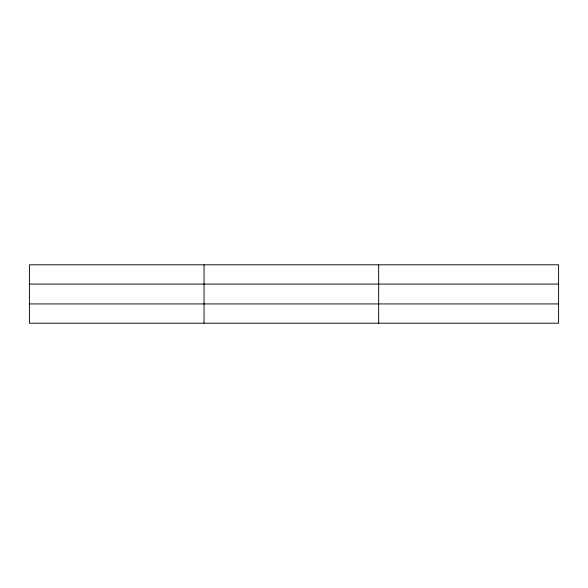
<?xml version="1.0" encoding="UTF-8"?>
<svg xmlns="http://www.w3.org/2000/svg" width="588" height="588" viewBox="0 0 588 588"><rect width="100%" height="100%" fill="white"/><g stroke="black" fill="none" stroke-linecap="round" stroke-linejoin="round"><path stroke-width="0.88" d="M204.036 264.806L204.036 323.194M378.672 264.806L378.672 323.194M558.6 284.07L558.6 264.806L29.4 264.806L29.4 323.194L558.6 323.194L558.6 284.07L29.4 284.07M29.4 303.93L558.6 303.93"/></g></svg>
